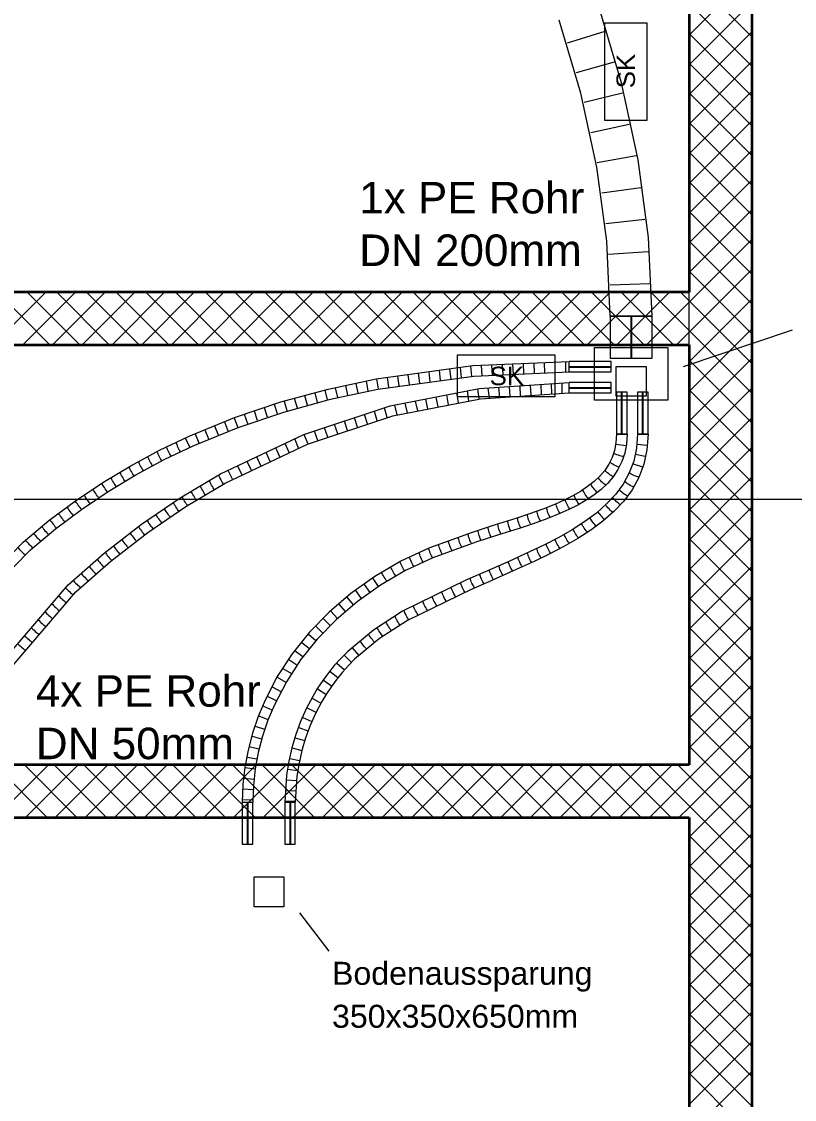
# Model space of a CAD drawing. Extents: x -1907 to 937, y -179 to 966.
# Drawn here: x 187.4 to 261, y 413.2 to 515.8 of the extents above; entities that cross this region are included whole.
import ezdxf
from ezdxf.lldxf.tags import DXFTag

# ---------------------------------------------------------------- set-up
doc = ezdxf.new("R2010")
doc.units = 0
doc.layers.get('0').update_dxf_attribs({"lineweight": 13})
for name, color, linetype, lineweight in [('A-WALL-____-MCUT', 7, 'Continuous', 35), ('A-WALL-____-PATT', 7, 'Continuous', 35), ('S-GRID-____-OTLN', 7, 'Continuous', 5)]:
    doc.layers.add(name, color=color, linetype=linetype, lineweight=lineweight)
for name, color, linetype, lineweight, true_color in [('EL01_WAN_Röhre Boden', 7, 'Continuous', 13, 0xff6666), ('EL01_WAN_Röhre Boden Typ', 1, 'Continuous', 13, 0xff0000), ('EL01_WAN_Schlaufkasten', 1, 'Continuous', 13, 0xff0000)]:
    doc.layers.add(name, color=color, linetype=linetype, lineweight=lineweight, true_color=true_color)
doc.styles.get("Standard").update_dxf_attribs({"font": 'arial.ttf'})
tags = doc.linetypes.add('_Rasterlinie_', pattern=[0.375, 0.2, -0.05, 0.075, -0.05]).pattern_tags.tags
tags[10:11] = [DXFTag(74, 4), DXFTag(75, 0), DXFTag(340, '0'), DXFTag(46, 1.0), DXFTag(50, 0.0), DXFTag(44, 0.0), DXFTag(45, 0.0)]
tags[8:9] = [DXFTag(74, 4), DXFTag(75, 0), DXFTag(340, '0'), DXFTag(46, 1.0), DXFTag(50, 0.0), DXFTag(44, 0.0), DXFTag(45, 0.0)]
tags[6:7] = [DXFTag(74, 4), DXFTag(75, 0), DXFTag(340, '0'), DXFTag(46, 1.0), DXFTag(50, 0.0), DXFTag(44, 0.0), DXFTag(45, 0.0)]
tags[4:5] = [DXFTag(74, 4), DXFTag(75, 0), DXFTag(340, '0'), DXFTag(46, 1.0), DXFTag(50, 0.0), DXFTag(44, 0.0), DXFTag(45, 0.0)]
tags = doc.linetypes.add('ACAD_ISO03W100', pattern=[30, 12, -18]).pattern_tags.tags
tags[6:7] = [DXFTag(74, 4), DXFTag(75, 0), DXFTag(340, '0'), DXFTag(46, 0.0), DXFTag(50, 0.0), DXFTag(44, 0.0), DXFTag(45, 0.0)]
tags[4:5] = [DXFTag(74, 4), DXFTag(75, 0), DXFTag(340, '0'), DXFTag(46, 0.0), DXFTag(50, 0.0), DXFTag(44, 0.0), DXFTag(45, 0.0)]
tags = doc.linetypes.add('STRICHPUNKT2', pattern=[12.7, 6.35, -3.175, 0, -3.175]).pattern_tags.tags
tags[10:11] = [DXFTag(74, 4), DXFTag(75, 0), DXFTag(340, '0'), DXFTag(46, 0.0), DXFTag(50, 0.0), DXFTag(44, 0.0), DXFTag(45, 0.0)]
tags[8:9] = [DXFTag(74, 4), DXFTag(75, 0), DXFTag(340, '0'), DXFTag(46, 0.0), DXFTag(50, 0.0), DXFTag(44, 0.0), DXFTag(45, 0.0)]
tags[6:7] = [DXFTag(74, 4), DXFTag(75, 0), DXFTag(340, '0'), DXFTag(46, 0.0), DXFTag(50, 0.0), DXFTag(44, 0.0), DXFTag(45, 0.0)]
tags[4:5] = [DXFTag(74, 4), DXFTag(75, 0), DXFTag(340, '0'), DXFTag(46, 0.0), DXFTag(50, 0.0), DXFTag(44, 0.0), DXFTag(45, 0.0)]

# ---------------------------------------------------------------- blocks, each defined once
blk = doc.blocks.new('Referenz-A0UJ2810XE', base_point=(-1920.13, -159.41))
at = {"layer": 'A-WALL-____-MCUT', "color": 0, "linetype": 'Continuous', "ltscale": 0.35}
for p, q in [((256.94, 218.65), (256.94, 893.75)), ((250.94, 622.05), (250.94, 490.05)), ((250.94, 490.05), (110.34, 490.05)), ((110.34, 485.05), (250.94, 485.05)), ((250.94, 485.05), (250.94, 445.05)), ((250.94, 445.05), (110.34, 445.05)), ((110.34, 440.05), (250.94, 440.05)), ((250.94, 440.05), (250.94, 295.05))]:
    blk.add_line(p, q, dxfattribs=at)
at = {"layer": 'A-WALL-____-MCUT', "color": 0, "linetype": 'Continuous', "lineweight": 9, "ltscale": 0.13}
blk.add_line((250.94, 485.05), (250.94, 490.05), dxfattribs=at)
at = {"layer": 'A-WALL-____-PATT', "color": 0, "linetype": 'Continuous', "lineweight": 9, "ltscale": 0.13}
for p, q in [((250.94, 514.54), (256.94, 520.54)), ((256.94, 514.35), (250.94, 520.35)), ((250.94, 511.71), (256.94, 517.71)), ((256.94, 511.53), (250.94, 517.53)), ((250.94, 508.89), (256.94, 514.89)), ((256.94, 508.7), (250.94, 514.7)), ((250.94, 506.06), (256.94, 512.06)), ((256.94, 505.87), (250.94, 511.87)), ((250.94, 503.23), (256.94, 509.23)), ((256.94, 503.04), (250.94, 509.04)), ((250.94, 500.4), (256.94, 506.4)), ((256.94, 500.21), (250.94, 506.21)), ((250.94, 497.57), (256.94, 503.57)), ((256.94, 497.38), (250.94, 503.38)), ((250.94, 494.74), (256.94, 500.74)), ((256.94, 494.56), (250.94, 500.56)), ((250.94, 491.92), (256.94, 497.92)), ((256.94, 491.73), (250.94, 497.73)), ((250.94, 489.09), (256.94, 495.09)), ((256.94, 488.9), (250.94, 494.9)), ((250.94, 486.26), (256.94, 492.26)), ((256.94, 486.07), (250.94, 492.07)), ((184.68, 485.05), (189.68, 490.05)), ((190.08, 485.05), (185.08, 490.05)), ((187.5, 485.05), (192.5, 490.05)), ((192.91, 485.05), (187.91, 490.05)), ((190.33, 485.05), (195.33, 490.05)), ((195.73, 485.05), (190.73, 490.05)), ((193.16, 485.05), (198.16, 490.05)), ((198.56, 485.05), (193.56, 490.05)), ((195.99, 485.05), (200.99, 490.05)), ((201.39, 485.05), (196.39, 490.05)), ((198.82, 485.05), (203.82, 490.05)), ((204.22, 485.05), (199.22, 490.05)), ((201.65, 485.05), (206.65, 490.05)), ((207.05, 485.05), (202.05, 490.05)), ((204.47, 485.05), (209.47, 490.05)), ((209.88, 485.05), (204.88, 490.05)), ((207.3, 485.05), (212.3, 490.05)), ((212.7, 485.05), (207.7, 490.05)), ((210.13, 485.05), (215.13, 490.05)), ((215.53, 485.05), (210.53, 490.05)), ((212.96, 485.05), (217.96, 490.05)), ((218.36, 485.05), (213.36, 490.05)), ((215.79, 485.05), (220.79, 490.05)), ((221.19, 485.05), (216.19, 490.05)), ((218.62, 485.05), (223.62, 490.05)), ((224.02, 485.05), (219.02, 490.05)), ((221.45, 485.05), (226.45, 490.05)), ((226.85, 485.05), (221.85, 490.05)), ((224.27, 485.05), (229.27, 490.05)), ((229.67, 485.05), (224.67, 490.05)), ((227.1, 485.05), (232.1, 490.05)), ((232.5, 485.05), (227.5, 490.05)), ((229.93, 485.05), (234.93, 490.05)), ((235.33, 485.05), (230.33, 490.05)), ((232.76, 485.05), (237.76, 490.05)), ((238.16, 485.05), (233.16, 490.05)), ((235.59, 485.05), (240.59, 490.05)), ((240.99, 485.05), (235.99, 490.05)), ((238.42, 485.05), (243.42, 490.05)), ((243.82, 485.05), (238.82, 490.05)), ((241.24, 485.05), (246.24, 490.05)), ((246.65, 485.05), (241.65, 490.05)), ((244.07, 485.05), (249.07, 490.05)), ((249.47, 485.05), (244.47, 490.05)), ((250.94, 486.41), (247.3, 490.05)), ((250.94, 489.24), (250.13, 490.05)), ((246.9, 485.05), (250.94, 489.09)), ((250.94, 483.43), (256.94, 489.43)), ((256.94, 483.24), (250.94, 489.24)), ((250.94, 480.6), (256.94, 486.6)), ((249.73, 485.05), (250.94, 486.26)), ((256.94, 480.41), (250.94, 486.41)), ((250.94, 477.77), (256.94, 483.77)), ((256.94, 477.58), (250.94, 483.58)), ((250.94, 474.95), (256.94, 480.95)), ((256.94, 474.76), (250.94, 480.76)), ((250.94, 472.12), (256.94, 478.12)), ((256.94, 471.93), (250.94, 477.93)), ((250.94, 469.29), (256.94, 475.29)), ((256.94, 469.1), (250.94, 475.1)), ((250.94, 466.46), (256.94, 472.46)), ((256.94, 466.27), (250.94, 472.27)), ((250.94, 463.63), (256.94, 469.63)), ((256.94, 463.44), (250.94, 469.44)), ((250.94, 460.8), (256.94, 466.8)), ((256.94, 460.61), (250.94, 466.61)), ((250.94, 457.97), (256.94, 463.97)), ((256.94, 457.79), (250.94, 463.79)), ((250.94, 455.15), (256.94, 461.15)), ((256.94, 454.96), (250.94, 460.96)), ((250.94, 452.32), (256.94, 458.32)), ((256.94, 452.13), (250.94, 458.13)), ((250.94, 449.49), (256.94, 455.49)), ((256.94, 449.3), (250.94, 455.3)), ((250.94, 446.66), (256.94, 452.66)), ((256.94, 446.47), (250.94, 452.47)), ((250.94, 443.83), (256.94, 449.83)), ((256.94, 443.64), (250.94, 449.64)), ((250.94, 441), (256.94, 447)), ((256.94, 440.82), (250.94, 446.82)), ((189.82, 440.05), (184.82, 445.05)), ((184.93, 440.05), (189.93, 445.05)), ((192.65, 440.05), (187.65, 445.05)), ((187.76, 440.05), (192.76, 445.05)), ((195.48, 440.05), (190.48, 445.05)), ((190.59, 440.05), (195.59, 445.05)), ((198.31, 440.05), (193.31, 445.05)), ((193.42, 440.05), (198.42, 445.05)), ((201.14, 440.05), (196.14, 445.05)), ((196.24, 440.05), (201.24, 445.05)), ((203.96, 440.05), (198.96, 445.05)), ((199.07, 440.05), (204.07, 445.05)), ((206.79, 440.05), (201.79, 445.05)), ((201.9, 440.05), (206.9, 445.05)), ((209.62, 440.05), (204.62, 445.05)), ((204.73, 440.05), (209.73, 445.05)), ((212.45, 440.05), (207.45, 445.05)), ((207.56, 440.05), (212.56, 445.05)), ((215.28, 440.05), (210.28, 445.05)), ((210.39, 440.05), (215.39, 445.05)), ((218.11, 440.05), (213.11, 445.05)), ((213.21, 440.05), (218.21, 445.05)), ((220.93, 440.05), (215.93, 445.05)), ((216.04, 440.05), (221.04, 445.05)), ((223.76, 440.05), (218.76, 445.05)), ((218.87, 440.05), (223.87, 445.05)), ((226.59, 440.05), (221.59, 445.05)), ((221.7, 440.05), (226.7, 445.05)), ((229.42, 440.05), (224.42, 445.05)), ((224.53, 440.05), (229.53, 445.05)), ((232.25, 440.05), (227.25, 445.05)), ((227.36, 440.05), (232.36, 445.05)), ((235.08, 440.05), (230.08, 445.05)), ((230.19, 440.05), (235.19, 445.05)), ((237.91, 440.05), (232.91, 445.05)), ((233.01, 440.05), (238.01, 445.05)), ((240.73, 440.05), (235.73, 445.05)), ((235.84, 440.05), (240.84, 445.05)), ((243.56, 440.05), (238.56, 445.05)), ((238.67, 440.05), (243.67, 445.05)), ((246.39, 440.05), (241.39, 445.05)), ((241.5, 440.05), (246.5, 445.05)), ((249.22, 440.05), (244.22, 445.05)), ((244.33, 440.05), (249.33, 445.05)), ((250.94, 441.16), (247.05, 445.05)), ((250.94, 443.99), (249.88, 445.05)), ((247.16, 440.05), (250.94, 443.83)), ((250.94, 438.18), (256.94, 444.18)), ((256.94, 437.99), (250.94, 443.99)), ((250.94, 435.35), (256.94, 441.35)), ((249.98, 440.05), (250.94, 441)), ((256.94, 435.16), (250.94, 441.16)), ((250.94, 432.52), (256.94, 438.52)), ((256.94, 432.33), (250.94, 438.33)), ((250.94, 429.69), (256.94, 435.69)), ((256.94, 429.5), (250.94, 435.5)), ((250.94, 426.86), (256.94, 432.86)), ((256.94, 426.67), (250.94, 432.67)), ((250.94, 424.03), (256.94, 430.03)), ((256.94, 423.84), (250.94, 429.84)), ((250.94, 421.21), (256.94, 427.21)), ((256.94, 421.02), (250.94, 427.02)), ((250.94, 418.38), (256.94, 424.38)), ((256.94, 418.19), (250.94, 424.19)), ((250.94, 415.55), (256.94, 421.55)), ((256.94, 415.36), (250.94, 421.36)), ((250.94, 412.72), (256.94, 418.72)), ((256.94, 412.53), (250.94, 418.53)), ((250.94, 409.89), (256.94, 415.89)), ((256.94, 409.7), (250.94, 415.7))]:
    blk.add_line(p, q, dxfattribs=at)
at = {"layer": 'S-GRID-____-OTLN', "color": 0, "linetype": '_Rasterlinie_', "ltscale": 0.13}
blk.add_line((-944.26, 470.35), (300.93, 470.35), dxfattribs=at)
blk = doc.blocks.new('Polylinie-A0UJ282EXE', base_point=(241.92, 479.78))
at = {"color": 0, "lineweight": -2}
for p, q in [((241.92, 479.78), (241.92, 484.78)), ((241.92, 484.78), (248.92, 484.78)), ((248.92, 484.78), (248.92, 479.78)), ((248.92, 479.78), (241.92, 479.78))]:
    blk.add_line(p, q, dxfattribs=at)
blk = doc.blocks.new('Flexrohr-A0UJ284SXE', base_point=(212.44, 441.5))
at = {"color": 0, "linetype": 'ByBlock', "lineweight": -2, "ltscale": 0.13}
for p, q in [((246.03, 476.53), (245.94, 475.19)), ((246.03, 476.53), (247.03, 476.53)), ((247.03, 476.53), (246.93, 475.06)), ((245.94, 475.19), (245.67, 473.97)), ((245.99, 475.58), (246.93, 475.48)), ((245.85, 474.64), (246.77, 474.45)), ((246.93, 475.06), (246.63, 473.69)), ((245.67, 473.97), (245.25, 472.84)), ((245.61, 473.72), (246.5, 473.43)), ((246.63, 473.69), (246.15, 472.42)), ((245.25, 472.84), (244.67, 471.79)), ((246.15, 472.42), (245.51, 471.25)), ((244.67, 471.79), (243.95, 470.81)), ((245.51, 471.25), (244.72, 470.17)), ((243.95, 470.81), (243.09, 469.89)), ((244.72, 470.17), (243.79, 469.18)), ((242.11, 469.03), (241.02, 468.22)), ((243.09, 469.89), (242.11, 469.03)), ((243.79, 469.18), (242.74, 468.25)), ((241.02, 468.22), (239.82, 467.44)), ((242.74, 468.25), (241.59, 467.4)), ((239.82, 467.44), (238.54, 466.71)), ((241.59, 467.4), (240.35, 466.59)), ((237.18, 466), (235.76, 465.32)), ((238.54, 466.71), (237.18, 466)), ((240.35, 466.59), (239.02, 465.84)), ((235.76, 465.32), (233.79, 464.42)), ((237.63, 465.11), (236.19, 464.42)), ((239.02, 465.84), (237.63, 465.11)), ((233.79, 464.42), (231.76, 463.54)), ((236.19, 464.42), (234.2, 463.52)), ((231.76, 463.54), (229.69, 462.63)), ((234.2, 463.52), (232.16, 462.62)), ((229.69, 462.63), (223.66, 459.67)), ((232.16, 462.62), (230.12, 461.73)), ((230.12, 461.73), (224.14, 458.79)), ((223.66, 459.67), (220.88, 457.89)), ((224.14, 458.79), (221.47, 457.09)), ((220.88, 457.89), (218.43, 455.86)), ((221.47, 457.09), (219.09, 455.11)), ((218.43, 455.86), (217.77, 455.19)), ((218.87, 456.19), (219.48, 455.47)), ((217.77, 455.19), (217.16, 454.51)), ((217.41, 454.74), (218.11, 454.12)), ((218.11, 455.5), (218.77, 454.82)), ((219.09, 455.11), (218.5, 454.51)), ((216.6, 453.81), (216.06, 453.09)), ((217.16, 454.51), (216.6, 453.81)), ((216.75, 453.95), (217.49, 453.37)), ((217.93, 453.87), (217.39, 453.2)), ((218.5, 454.51), (217.93, 453.87)), ((216.06, 453.09), (215.57, 452.34)), ((216.13, 453.13), (216.9, 452.59)), ((217.39, 453.2), (216.88, 452.51)), ((215.1, 451.57), (214.48, 450.39)), ((215.57, 452.34), (215.1, 451.57)), ((215.57, 452.28), (216.36, 451.78)), ((216.41, 451.8), (215.98, 451.08)), ((216.88, 452.51), (216.41, 451.8)), ((215.05, 451.39), (215.87, 450.94)), ((215.98, 451.08), (215.38, 449.95)), ((214.48, 450.39), (213.94, 449.18)), ((214.15, 449.56), (215.01, 449.19)), ((214.57, 450.49), (215.41, 450.08)), ((215.38, 449.95), (214.87, 448.8)), ((213.94, 449.18), (213.49, 447.93)), ((213.77, 448.61), (214.65, 448.28)), ((214.87, 448.8), (214.43, 447.62)), ((213.49, 447.93), (213.11, 446.67)), ((213.43, 447.64), (214.33, 447.36)), ((214.43, 447.62), (214.08, 446.41)), ((213.11, 446.67), (212.82, 445.39)), ((213.14, 446.66), (214.05, 446.42)), ((212.91, 445.66), (213.83, 445.47)), ((214.08, 446.41), (213.8, 445.2)), ((212.82, 445.39), (212.61, 444.08)), ((212.73, 444.65), (213.66, 444.52)), ((213.8, 445.2), (213.6, 443.98)), ((212.61, 444.08), (212.44, 441.5)), ((212.61, 443.63), (213.54, 443.55)), ((213.6, 443.98), (213.44, 441.5)), ((212.54, 442.61), (213.48, 442.57)), ((212.44, 441.5), (213.44, 441.5)), ((212.48, 441.6), (213.42, 441.59))]:
    blk.add_line(p, q, dxfattribs=at)
at = {"color": 0, "linetype": 'ByBlock', "lineweight": -2, "ltscale": 0.13, "extrusion": (0, 0, -1)}
for centre, major_axis, ratio in [((245.7, 472.64), (0.455, -0.208), 0.054924), ((244.67, 470.95), (0.402, -0.298), 0.07742), ((245.23, 471.77), (0.429, -0.256), 0.067102), ((244.04, 470.17), (0.373, -0.333), 0.085866), ((242.6, 468.8), (0.32, -0.384), 0.09746), ((243.35, 469.45), (0.345, -0.362), 0.092573), ((241, 467.61), (0.279, -0.415), 0.103673), ((241.82, 468.19), (0.299, -0.401), 0.101021), ((239.31, 466.57), (0.248, -0.434), 0.106553), ((240.17, 467.07), (0.262, -0.426), 0.105516), ((237.56, 465.64), (0.226, -0.446), 0.107416), ((238.44, 466.09), (0.236, -0.441), 0.107193), ((235.77, 464.77), (0.21, -0.454), 0.106587), ((236.66, 465.2), (0.217, -0.45), 0.107102), ((233.04, 463.55), (0.202, -0.457), 0.103731), ((233.95, 463.95), (0.203, -0.457), 0.105042), ((234.86, 464.36), (0.207, -0.455), 0.10583), ((231.22, 462.76), (0.206, -0.456), 0.098542), ((232.13, 463.15), (0.201, -0.458), 0.102419), ((228.51, 461.5), (0.22, -0.449), 0.089966), ((229.41, 461.94), (0.217, -0.45), 0.091317), ((230.31, 462.36), (0.213, -0.453), 0.094057), ((226.72, 460.62), (0.227, -0.446), 0.087249), ((227.62, 461.06), (0.224, -0.447), 0.088609), ((224.94, 459.74), (0.233, -0.442), 0.084514), ((225.83, 460.18), (0.23, -0.444), 0.085883), ((223.19, 458.78), (0.252, -0.432), 0.077031), ((224.04, 459.3), (0.236, -0.441), 0.083141), ((221.51, 457.71), (0.287, -0.409), 0.062584), ((222.35, 458.24), (0.27, -0.421), 0.069868), ((219.94, 456.47), (0.312, -0.391), 0.052528), ((220.71, 457.11), (0.301, -0.399), 0.056982)]:
    blk.add_ellipse(centre, major_axis=major_axis, ratio=ratio, start_param=0.348166, end_param=2.793427, dxfattribs=at)
blk = doc.blocks.new('Flexrohr-A0UJ2850XE', base_point=(11.69, 487.78))
at = {"color": 0, "linetype": 'ByBlock', "lineweight": -2, "ltscale": 0.13}
for p, q in [((244.51, 510), (242.34, 517.24)), ((240.64, 509), (238.56, 515.95)), ((242.92, 514.89), (239.33, 513.77)), ((243.8, 511.96), (240.18, 510.95)), ((246.1, 502.66), (244.51, 510)), ((242.16, 501.97), (240.64, 509)), ((244.6, 509.01), (240.95, 508.11)), ((245.25, 506.02), (241.58, 505.24)), ((245.9, 503.03), (242.2, 502.37)), ((243.1, 494.9), (242.16, 501.97)), ((247.09, 495.25), (246.1, 502.66)), ((246.34, 500), (242.62, 499.47)), ((246.74, 496.96), (243, 496.56)), ((243.42, 487.78), (243.1, 494.9)), ((247.42, 487.78), (247.09, 495.25)), ((247.03, 493.91), (243.28, 493.64)), ((247.16, 490.85), (243.41, 490.71)), ((247.42, 487.78), (243.42, 487.78))]:
    blk.add_line(p, q, dxfattribs=at)
blk = doc.blocks.new('Wickelfalzrohr-A0UJ2860XE', base_point=(212.44, 437.5))
at = {"color": 0, "linetype": 'ByBlock', "lineweight": -2, "ltscale": 0.13}
for p, q in [((212.44, 441.5), (212.44, 437.5)), ((212.44, 441.5), (212.73, 441.5)), ((212.73, 441.5), (213.15, 441.5)), ((213.15, 441.5), (213.44, 441.5)), ((213.44, 437.5), (213.44, 441.5)), ((212.44, 437.5), (212.73, 437.5)), ((212.73, 437.5), (213.15, 437.5)), ((213.15, 437.5), (213.44, 437.5))]:
    blk.add_line(p, q, dxfattribs=at)
at = {"color": 0, "linetype": 'STRICHPUNKT2', "lineweight": 25, "ltscale": 0.25}
blk.add_line((212.94, 441.5), (212.94, 437.5), dxfattribs=at)
blk = doc.blocks.new('Wickelfalzrohr-A0UJ2878XE', base_point=(208.39, 437.5))
at = {"color": 0, "linetype": 'ByBlock', "lineweight": -2, "ltscale": 0.13}
for p, q in [((208.39, 441.5), (208.39, 437.5)), ((208.39, 441.5), (208.68, 441.5)), ((208.68, 441.5), (209.1, 441.5)), ((209.1, 441.5), (209.39, 441.5)), ((209.39, 437.5), (209.39, 441.5)), ((208.39, 437.5), (208.68, 437.5)), ((208.68, 437.5), (209.1, 437.5)), ((209.1, 437.5), (209.39, 437.5))]:
    blk.add_line(p, q, dxfattribs=at)
at = {"color": 0, "linetype": 'STRICHPUNKT2', "lineweight": 25, "ltscale": 0.25}
blk.add_line((208.89, 441.5), (208.89, 437.5), dxfattribs=at)
blk = doc.blocks.new('Schlaufkasten Decke (multi)-A0UJ287IXE', base_point=(242.91, 506.41))
at = {"color": 0, "linetype": 'ByBlock', "lineweight": -2, "ltscale": 0.13}
for p, q in [((242.91, 515.69), (246.91, 515.69)), ((242.91, 506.41), (242.91, 515.69)), ((246.91, 515.69), (246.91, 506.41)), ((246.91, 506.41), (242.91, 506.41))]:
    blk.add_line(p, q, dxfattribs=at)
at = {"color": 0, "linetype": 'ByBlock', "lineweight": -2, "ltscale": 0.13, "insert": (244.03, 509.47), "char_height": 1.76, "attachment_point": 1, "rotation": 90}
blk.add_mtext('{\\fArial;SK}', dxfattribs=at)
blk = doc.blocks.new('Flexrohr-A0UJ288QXE', base_point=(118.9, 390.63))
at = {"color": 0, "linetype": 'ByBlock', "lineweight": -2, "ltscale": 0.13}
for p, q in [((230.34, 483.06), (239.52, 483.46)), ((238.2, 482.43), (238.19, 483.37)), ((239.19, 482.47), (239.19, 483.41)), ((239.52, 482.46), (239.52, 483.46)), ((221.14, 481.81), (230.34, 483.06)), ((226.3, 481.53), (226.18, 482.47)), ((227.28, 481.67), (227.18, 482.6)), ((228.27, 481.8), (228.17, 482.74)), ((229.26, 481.94), (229.17, 482.87)), ((230.25, 482.07), (230.16, 483.01)), ((230.43, 482.07), (239.52, 482.46)), ((231.24, 482.13), (231.16, 483.07)), ((232.23, 482.17), (232.17, 483.11)), ((233.23, 482.22), (233.17, 483.15)), ((234.22, 482.26), (234.17, 483.2)), ((235.22, 482.3), (235.18, 483.24)), ((236.21, 482.35), (236.18, 483.28)), ((237.21, 482.39), (237.18, 483.33)), ((216.57, 480.83), (221.14, 481.81)), ((219.42, 480.45), (219.24, 481.37)), ((220.39, 480.66), (220.23, 481.58)), ((221.36, 480.86), (221.21, 481.79)), ((221.3, 480.82), (230.43, 482.07)), ((222.35, 481), (222.21, 481.93)), ((223.34, 481.13), (223.2, 482.06)), ((224.32, 481.26), (224.2, 482.2)), ((225.31, 481.4), (225.19, 482.33)), ((212.07, 479.6), (216.57, 480.83)), ((215.56, 479.55), (215.32, 480.46)), ((216.52, 479.81), (216.29, 480.72)), ((216.8, 479.86), (221.3, 480.82)), ((217.48, 480.03), (217.27, 480.95)), ((218.45, 480.24), (218.26, 481.16)), ((207.65, 478.11), (212.07, 479.6)), ((211.74, 478.46), (211.45, 479.36)), ((212.36, 478.64), (216.8, 479.86)), ((212.68, 478.76), (212.41, 479.66)), ((213.64, 479.02), (213.38, 479.93)), ((214.6, 479.29), (214.35, 480.19)), ((208, 477.17), (212.36, 478.64)), ((208.91, 477.51), (208.6, 478.4)), ((209.85, 477.83), (209.55, 478.72)), ((210.8, 478.15), (210.5, 479.04)), ((203.33, 476.34), (207.65, 478.11)), ((206.13, 476.44), (205.79, 477.31)), ((207.05, 476.82), (206.72, 477.69)), ((207.97, 477.19), (207.64, 478.07)), ((200.52, 475), (203.33, 476.34)), ((203.73, 475.43), (208, 477.17)), ((204.3, 475.69), (203.93, 476.55)), ((205.22, 476.06), (204.86, 476.93)), ((200.97, 474.11), (203.73, 475.43)), ((203.39, 475.29), (203, 476.15)), ((197.77, 473.53), (200.52, 475)), ((195.1, 471.93), (197.77, 473.53)), ((198.27, 472.66), (200.97, 474.11)), ((195.63, 471.09), (198.27, 472.66)), ((192.5, 470.19), (195.1, 471.93)), ((193.07, 469.37), (195.63, 471.09)), ((189.98, 468.31), (192.5, 470.19)), ((190.6, 467.52), (193.07, 469.37)), ((187.53, 466.26), (189.98, 468.31)), ((188.22, 465.54), (190.6, 467.52)), ((181.22, 459.84), (187.53, 466.26)), ((181.97, 459.18), (188.22, 465.54))]:
    blk.add_line(p, q, dxfattribs=at)
for centre, major_axis, ratio, start_param, end_param in [((201.39, 474.86), (0.22, -0.449), 0.05181, 3.489759, 5.935019), ((202.29, 475.29), (0.211, -0.453), 0.050497, 3.489759, 5.935019), ((199.62, 473.95), (0.234, -0.442), 0.05402, 3.489759, 5.935019), ((200.5, 474.42), (0.227, -0.445), 0.053024, 3.489759, 5.935019), ((198.74, 473.48), (0.241, -0.438), 0.055003, 3.489759, 5.935019), ((192, 469.2), (-0.296, 0.403), 0.062018, 0.348166, 2.793427), ((190.4, 468), (-0.309, 0.393), 0.063517, 0.348166, 2.793427), ((191.2, 468.6), (-0.302, 0.398), 0.062777, 0.348166, 2.793427), ((188.87, 466.73), (-0.333, 0.373), 0.065805, 0.348166, 2.793427), ((189.63, 467.37), (-0.321, 0.384), 0.064654, 0.348166, 2.793427), ((188.1, 466.09), (-0.344, 0.363), 0.066889, 0.348166, 2.793427), ((187.38, 465.4), (-0.35, 0.357), 0.067389, 0.348166, 2.793427)]:
    blk.add_ellipse(centre, major_axis=major_axis, ratio=ratio, start_param=start_param, end_param=end_param, dxfattribs=at)
at = {"color": 0, "linetype": 'ByBlock', "lineweight": -2, "ltscale": 0.13, "extrusion": (0, 0, -1)}
for centre, major_axis, ratio in [((197.86, 473), (0.248, -0.434), 0.055969), ((196.15, 471.98), (0.261, -0.426), 0.057817), ((197, 472.49), (0.255, -0.43), 0.0569), ((194.46, 470.9), (0.275, -0.417), 0.059575), ((195.29, 471.46), (0.268, -0.422), 0.058717), ((192.8, 469.79), (0.289, -0.408), 0.061242), ((193.63, 470.35), (0.282, -0.413), 0.060416)]:
    blk.add_ellipse(centre, major_axis=major_axis, ratio=ratio, start_param=0.348166, end_param=2.793427, dxfattribs=at)
blk = doc.blocks.new('Schlaufkasten Decke (multi)-A0UJ28A4XE', base_point=(228.89, 480.08))
at = {"color": 0, "lineweight": -2}
for p, q in [((228.89, 484.08), (238.17, 484.08)), ((228.89, 480.08), (228.89, 484.08)), ((238.17, 484.08), (238.17, 480.08)), ((238.17, 480.08), (228.89, 480.08))]:
    blk.add_line(p, q, dxfattribs=at)
at = {"color": 0, "lineweight": -2, "insert": (231.95, 482.96), "char_height": 1.76, "attachment_point": 1}
blk.add_mtext('{\\fArial;SK}', dxfattribs=at)
blk = doc.blocks.new('Bodendose (multi) UP-A0UJ28A6XE', base_point=(244, 480.15))
at = {"color": 0, "linetype": 'ByBlock', "lineweight": -2, "ltscale": 0.13}
for p, q in [((244, 482.99), (246.84, 482.99)), ((244, 480.15), (244, 482.99)), ((246.84, 482.99), (246.84, 480.15)), ((246.84, 480.15), (244, 480.15))]:
    blk.add_line(p, q, dxfattribs=at)
blk = doc.blocks.new('Wickelfalzrohr-A0UJ28ACXE', base_point=(244.03, 476.53))
at = {"color": 0, "linetype": 'ByBlock', "lineweight": -2, "ltscale": 0.13}
for p, q in [((244.03, 480.53), (244.03, 476.53)), ((244.32, 480.53), (244.03, 480.53)), ((244.74, 480.53), (244.32, 480.53)), ((245.03, 480.53), (244.74, 480.53)), ((245.03, 476.53), (245.03, 480.53)), ((244.32, 476.53), (244.03, 476.53)), ((244.74, 476.53), (244.32, 476.53)), ((245.03, 476.53), (244.74, 476.53))]:
    blk.add_line(p, q, dxfattribs=at)
at = {"color": 0, "linetype": 'STRICHPUNKT2', "lineweight": 25, "ltscale": 0.25}
blk.add_line((244.53, 476.53), (244.53, 480.53), dxfattribs=at)
blk = doc.blocks.new('Wickelfalzrohr-A0UJ28BIXE', base_point=(243.42, 483.78))
at = {"color": 0, "linetype": 'ByBlock', "lineweight": -2, "ltscale": 0.13}
for p, q in [((243.42, 487.78), (243.42, 483.78)), ((243.42, 487.78), (244.59, 487.78)), ((244.59, 487.78), (246.25, 487.78)), ((246.25, 487.78), (247.42, 487.78)), ((247.42, 483.78), (247.42, 487.78)), ((243.42, 483.78), (244.59, 483.78)), ((244.59, 483.78), (246.25, 483.78)), ((246.25, 483.78), (247.42, 483.78))]:
    blk.add_line(p, q, dxfattribs=at)
at = {"color": 0, "linetype": 'STRICHPUNKT2', "lineweight": 25, "ltscale": 0.25}
blk.add_line((245.42, 487.78), (245.42, 483.78), dxfattribs=at)
blk = doc.blocks.new('Bodendose (multi) UP-A0UJ28BSXE', base_point=(209.52, 431.55))
at = {"color": 0, "linetype": 'ByBlock', "lineweight": -2, "ltscale": 0.13}
for p, q in [((209.52, 434.39), (212.36, 434.39)), ((209.52, 431.55), (209.52, 434.39)), ((212.36, 434.39), (212.36, 431.55)), ((212.36, 431.55), (209.52, 431.55))]:
    blk.add_line(p, q, dxfattribs=at)
blk = doc.blocks.new('Bauteilbeschriftung-A0UJ28D0XE', base_point=(219.53, 492.55))
at = {"color": 0, "lineweight": -2, "char_height": 3, "attachment_point": 1}
for s, insert in [('{\\fArial;1x PE Rohr}', (219.53, 500.55)), ('{\\fArial;DN 200mm}', (219.53, 495.55))]:
    blk.add_mtext(s, dxfattribs=dict(at, insert=insert))
blk = doc.blocks.new('Flexrohr-A0UJ28GIXE', base_point=(208.39, 441.5))
at = {"color": 0, "linetype": 'ByBlock', "lineweight": -2, "ltscale": 0.13}
for p, q in [((244.03, 476.53), (243.98, 475.72)), ((244.03, 476.53), (245.03, 476.53)), ((245.03, 476.53), (244.97, 475.6)), ((243.98, 475.72), (243.84, 474.98)), ((243.99, 475.6), (244.92, 475.46)), ((244.97, 475.6), (244.81, 474.73)), ((243.61, 474.3), (243.3, 473.67)), ((243.84, 474.98), (243.61, 474.3)), ((244.81, 474.73), (244.54, 473.92)), ((243.3, 473.67), (242.91, 473.08)), ((244.17, 473.17), (243.71, 472.48)), ((244.54, 473.92), (244.17, 473.17)), ((242.44, 472.53), (241.9, 472.02)), ((242.91, 473.08), (242.44, 472.53)), ((243.71, 472.48), (243.17, 471.85)), ((240.6, 471.08), (239.86, 470.66)), ((241.28, 471.54), (240.6, 471.08)), ((241.9, 472.02), (241.28, 471.54)), ((242.56, 471.27), (241.88, 470.73)), ((243.17, 471.85), (242.56, 471.27)), ((239.06, 470.26), (238.22, 469.88)), ((239.86, 470.66), (239.06, 470.26)), ((241.14, 470.24), (240.35, 469.79)), ((241.88, 470.73), (241.14, 470.24)), ((237.01, 469.4), (235.75, 468.95)), ((238.22, 469.88), (237.01, 469.4)), ((239.5, 469.37), (238.62, 468.97)), ((240.35, 469.79), (239.5, 469.37)), ((234.43, 468.51), (232.38, 467.86)), ((235.75, 468.95), (234.43, 468.51)), ((236.09, 468.01), (234.75, 467.57)), ((237.38, 468.48), (236.09, 468.01)), ((238.62, 468.97), (237.38, 468.48)), ((230.28, 467.19), (226.15, 465.68)), ((232.38, 467.86), (230.28, 467.19)), ((234.75, 467.57), (232.7, 466.92)), ((230.62, 466.25), (226.53, 464.76)), ((232.7, 466.92), (230.62, 466.25)), ((226.15, 465.68), (223.49, 464.43)), ((223.49, 464.43), (221.01, 462.98)), ((226.53, 464.76), (223.95, 463.55)), ((221.01, 462.98), (218.74, 461.37)), ((223.95, 463.55), (221.56, 462.15)), ((221.56, 462.15), (219.35, 460.58)), ((219.99, 462.22), (220.53, 461.46)), ((220.82, 462.81), (221.33, 462.03)), ((218.74, 461.37), (216.66, 459.59)), ((218.36, 461.01), (218.95, 460.28)), ((219.16, 461.64), (219.73, 460.89)), ((219.35, 460.58), (217.34, 458.87)), ((217.59, 460.35), (218.2, 459.64)), ((216.66, 459.59), (214.79, 457.68)), ((217.34, 458.87), (215.54, 457.01)), ((216.1, 458.98), (216.76, 458.31)), ((216.82, 459.69), (217.46, 459)), ((215.39, 458.25), (216.07, 457.6)), ((214.79, 457.68), (213.15, 455.63)), ((215.54, 457.01), (213.95, 455.04)), ((214.06, 456.71), (214.79, 456.12)), ((214.69, 457.51), (215.4, 456.89)), ((213.42, 455.92), (214.17, 455.36)), ((213.15, 455.63), (211.73, 453.47)), ((213.95, 455.04), (212.59, 452.96)), ((212.83, 455.09), (213.6, 454.56)), ((212.27, 454.24), (213.07, 453.74)), ((211.73, 453.47), (210.56, 451.22)), ((212.59, 452.96), (211.45, 450.78)), ((211.72, 453.39), (212.53, 452.91)), ((210.78, 451.59), (211.62, 451.17)), ((211.25, 452.49), (212.08, 452.04)), ((210.56, 451.22), (209.91, 449.66)), ((210.36, 450.66), (211.21, 450.28)), ((211.45, 450.78), (210.84, 449.3)), ((209.91, 449.66), (209.37, 448.07)), ((209.96, 449.72), (210.84, 449.38)), ((209.63, 448.75), (210.52, 448.46)), ((210.84, 449.3), (210.32, 447.78)), ((209.37, 448.07), (208.95, 446.46)), ((209.32, 447.78), (210.22, 447.52)), ((210.32, 447.78), (209.92, 446.24)), ((208.95, 446.46), (208.64, 444.82)), ((209.06, 446.8), (209.98, 446.58)), ((208.85, 445.8), (209.77, 445.62)), ((209.92, 446.24), (209.62, 444.67)), ((208.64, 444.82), (208.46, 443.17)), ((208.66, 444.79), (209.59, 444.66)), ((209.62, 444.67), (209.45, 443.09)), ((208.55, 443.78), (209.49, 443.68)), ((208.46, 443.17), (208.39, 441.5)), ((208.47, 442.76), (209.41, 442.71)), ((209.45, 443.09), (209.39, 441.5)), ((208.39, 441.5), (209.39, 441.5)), ((208.43, 441.74), (209.37, 441.73))]:
    blk.add_line(p, q, dxfattribs=at)
at = {"color": 0, "linetype": 'ByBlock', "lineweight": -2, "ltscale": 0.13, "extrusion": (0, 0, -1)}
for centre, major_axis, ratio in [((244.22, 474.56), (0.477, -0.151), 0.061637), ((243.84, 473.64), (0.444, -0.231), 0.092631), ((242.66, 472.06), (0.354, -0.353), 0.137479), ((243.32, 472.8), (0.4, -0.3), 0.118738), ((241.12, 470.83), (0.273, -0.419), 0.157598), ((241.92, 471.4), (0.311, -0.392), 0.149941), ((239.4, 469.87), (0.217, -0.45), 0.1637), ((240.27, 470.32), (0.242, -0.437), 0.161831), ((236.66, 468.75), (0.171, -0.47), 0.16096), ((237.58, 469.09), (0.182, -0.466), 0.162747), ((238.5, 469.46), (0.195, -0.46), 0.163794), ((233.85, 467.8), (0.153, -0.476), 0.150557), ((234.79, 468.1), (0.155, -0.475), 0.15423), ((235.73, 468.42), (0.162, -0.473), 0.15833), ((230.08, 466.59), (0.167, -0.471), 0.124151), ((231.02, 466.9), (0.161, -0.473), 0.131368), ((231.97, 467.2), (0.155, -0.475), 0.140238), ((232.91, 467.5), (0.152, -0.476), 0.147003), ((227.28, 465.57), (0.183, -0.465), 0.11017), ((228.22, 465.91), (0.178, -0.467), 0.114848), ((229.15, 466.25), (0.172, -0.469), 0.119509), ((225.45, 464.8), (0.203, -0.457), 0.093987), ((226.35, 465.23), (0.188, -0.463), 0.105477), ((223.65, 463.95), (0.234, -0.442), 0.070686), ((224.55, 464.38), (0.219, -0.45), 0.08228), ((221.93, 462.94), (0.261, -0.427), 0.051852), ((222.79, 463.44), (0.247, -0.435), 0.061305)]:
    blk.add_ellipse(centre, major_axis=major_axis, ratio=ratio, start_param=0.348166, end_param=2.793427, dxfattribs=at)
blk = doc.blocks.new('Bauteilbeschriftung-A0UJ28GMXE', base_point=(188.74, 445.59))
at = {"color": 0, "lineweight": -2, "char_height": 3, "attachment_point": 1}
for s, insert in [('{\\fArial;4x PE Rohr}', (188.74, 453.59)), ('{\\fArial;DN 50mm}', (188.74, 448.59))]:
    blk.add_mtext(s, dxfattribs=dict(at, insert=insert))
blk = doc.blocks.new('Wickelfalzrohr-A0UJ28H2XE', base_point=(246.03, 476.53))
at = {"color": 0, "linetype": 'ByBlock', "lineweight": -2, "ltscale": 0.13}
for p, q in [((246.03, 480.53), (246.03, 476.53)), ((246.32, 480.53), (246.03, 480.53)), ((246.74, 480.53), (246.32, 480.53)), ((247.03, 480.53), (246.74, 480.53)), ((247.03, 476.53), (247.03, 480.53)), ((246.32, 476.53), (246.03, 476.53)), ((246.74, 476.53), (246.32, 476.53)), ((247.03, 476.53), (246.74, 476.53))]:
    blk.add_line(p, q, dxfattribs=at)
at = {"color": 0, "linetype": 'STRICHPUNKT2', "lineweight": 25, "ltscale": 0.25}
blk.add_line((246.53, 476.53), (246.53, 480.53), dxfattribs=at)
blk = doc.blocks.new('MText-A0UJ28IGXE', base_point=(216.94, 420.02))
at = {"color": 0, "lineweight": -2, "char_height": 2.1875, "attachment_point": 1}
for s, insert in [('{\\fArial;Bodenaussparung}', (216.94, 426.3)), ('{\\fArial;350x350x650mm}', (216.94, 422.21))]:
    blk.add_mtext(s, dxfattribs=dict(at, insert=insert))
blk = doc.blocks.new('Wickelfalzrohr-A0UJ28IKXE', base_point=(239.52, 482.46))
at = {"color": 0, "linetype": 'ByBlock', "lineweight": -2, "ltscale": 0.13}
for p, q in [((243.52, 483.46), (239.52, 483.46)), ((239.52, 483.17), (239.52, 483.46)), ((243.52, 483.17), (243.52, 483.46)), ((239.52, 482.75), (239.52, 483.17)), ((239.52, 482.46), (239.52, 482.75)), ((239.52, 482.46), (243.52, 482.46)), ((243.52, 482.75), (243.52, 483.17)), ((243.52, 482.46), (243.52, 482.75))]:
    blk.add_line(p, q, dxfattribs=at)
at = {"color": 0, "linetype": 'STRICHPUNKT2', "lineweight": 25, "ltscale": 0.25}
blk.add_line((239.52, 482.96), (243.52, 482.96), dxfattribs=at)
blk = doc.blocks.new('Wickelfalzrohr-A0UJ28KGXE', base_point=(239.52, 480.46))
at = {"color": 0, "linetype": 'ByBlock', "lineweight": -2, "ltscale": 0.13}
for p, q in [((243.52, 481.46), (239.52, 481.46)), ((239.52, 481.17), (239.52, 481.46)), ((243.52, 481.17), (243.52, 481.46)), ((239.52, 480.75), (239.52, 481.17)), ((239.52, 480.46), (239.52, 480.75)), ((239.52, 480.46), (243.52, 480.46)), ((243.52, 480.75), (243.52, 481.17)), ((243.52, 480.46), (243.52, 480.75))]:
    blk.add_line(p, q, dxfattribs=at)
at = {"color": 0, "linetype": 'STRICHPUNKT2', "lineweight": 25, "ltscale": 0.25}
blk.add_line((239.52, 480.96), (243.52, 480.96), dxfattribs=at)
blk = doc.blocks.new('Flexrohr-A0UJ28KWXE', base_point=(118.9, 385.63))
at = {"color": 0, "linetype": 'ByBlock', "lineweight": -2, "ltscale": 0.13}
for p, q in [((230.96, 480.9), (239.52, 481.46)), ((237.88, 480.38), (237.85, 481.32)), ((238.87, 480.45), (238.86, 481.39)), ((239.52, 480.46), (239.52, 481.46)), ((222.49, 479.25), (230.96, 480.9)), ((228.99, 479.53), (228.84, 480.46)), ((229.97, 479.72), (229.83, 480.65)), ((230.94, 479.91), (230.82, 480.84)), ((231.08, 479.91), (239.52, 480.46)), ((231.93, 479.99), (231.82, 480.93)), ((232.92, 480.06), (232.83, 480.99)), ((233.91, 480.12), (233.83, 481.06)), ((234.9, 480.19), (234.84, 481.12)), ((235.89, 480.25), (235.84, 481.19)), ((236.89, 480.32), (236.85, 481.26)), ((222.74, 478.28), (231.08, 479.91)), ((223.15, 478.39), (222.92, 479.3)), ((224.12, 478.58), (223.9, 479.49)), ((225.1, 478.77), (224.89, 479.69)), ((226.07, 478.96), (225.88, 479.88)), ((227.05, 479.15), (226.87, 480.07)), ((228.02, 479.34), (227.86, 480.27)), ((214.24, 476.52), (222.49, 479.25)), ((214.61, 475.59), (222.74, 478.28)), ((220.31, 477.51), (220.04, 478.41)), ((221.25, 477.82), (220.99, 478.72)), ((222.19, 478.13), (221.95, 479.04)), ((217.48, 476.57), (217.17, 477.46)), ((218.42, 476.88), (218.12, 477.77)), ((219.37, 477.19), (219.08, 478.09)), ((206.32, 472.76), (214.24, 476.52)), ((214.65, 475.64), (214.3, 476.51)), ((215.59, 475.95), (215.26, 476.83)), ((216.54, 476.26), (216.21, 477.14)), ((206.77, 471.87), (214.61, 475.59)), ((211.96, 474.37), (211.58, 475.23)), ((212.85, 474.79), (212.49, 475.66)), ((213.75, 475.22), (213.39, 476.09)), ((210.16, 473.51), (209.77, 474.37)), ((211.06, 473.94), (210.67, 474.8)), ((208.37, 472.66), (207.95, 473.51)), ((209.26, 473.09), (208.86, 473.94)), ((202.49, 470.49), (206.32, 472.76)), ((207.47, 472.24), (207.04, 473.08)), ((203.03, 469.65), (206.77, 471.87)), ((198.8, 467.98), (202.49, 470.49)), ((199.39, 467.17), (203.03, 469.65)), ((195.25, 465.21), (198.8, 467.98)), ((195.88, 464.44), (199.39, 467.17)), ((191.81, 462.18), (195.25, 465.21)), ((192.55, 461.51), (195.88, 464.44)), ((179.32, 447.63), (191.81, 462.18)), ((180.11, 447.03), (192.55, 461.51))]:
    blk.add_line(p, q, dxfattribs=at)
at = {"color": 0, "linetype": 'ByBlock', "lineweight": -2, "ltscale": 0.13, "extrusion": (0, 0, -1)}
for centre, major_axis, ratio in [((205.5, 471.7), (0.24, -0.439), 0.051692), ((203.79, 470.68), (0.258, -0.428), 0.054568), ((204.65, 471.19), (0.249, -0.434), 0.053142), ((202.93, 470.17), (0.267, -0.423), 0.055969), ((201.27, 469.06), (0.279, -0.415), 0.05768), ((202.1, 469.62), (0.273, -0.419), 0.056886)]:
    blk.add_ellipse(centre, major_axis=major_axis, ratio=ratio, start_param=0.348166, end_param=2.793427, dxfattribs=at)
at = {"color": 0, "linetype": 'ByBlock', "lineweight": -2, "ltscale": 0.13}
for centre, major_axis, ratio, start_param, end_param in [((206.36, 472.21), (0.23, -0.444), 0.05022, 3.489759, 5.935019), ((199.62, 467.93), (-0.291, 0.407), 0.059232, 0.348166, 2.793427), ((200.45, 468.49), (-0.285, 0.411), 0.058462, 0.348166, 2.793427), ((198.02, 466.74), (-0.302, 0.399), 0.060628, 0.348166, 2.793427), ((198.81, 467.35), (-0.296, 0.403), 0.059962, 0.348166, 2.793427), ((197.23, 466.13), (-0.307, 0.394), 0.061282, 0.348166, 2.793427), ((195.66, 464.9), (-0.318, 0.386), 0.062555, 0.348166, 2.793427), ((196.45, 465.51), (-0.313, 0.39), 0.061925, 0.348166, 2.793427), ((194.16, 463.59), (-0.341, 0.365), 0.064721, 0.348166, 2.793427), ((194.91, 464.25), (-0.33, 0.376), 0.063636, 0.348166, 2.793427), ((193.41, 462.93), (-0.353, 0.354), 0.065743, 0.348166, 2.793427), ((191.95, 461.57), (-0.371, 0.335), 0.067306, 0.348166, 2.793427), ((192.66, 462.27), (-0.364, 0.343), 0.066697, 0.348166, 2.793427), ((191.3, 460.82), (-0.373, 0.333), 0.067402, 0.348166, 2.793427), ((190.65, 460.06), (-0.374, 0.331), 0.067496, 0.348166, 2.793427), ((189.35, 458.54), (-0.377, 0.328), 0.067681, 0.348166, 2.793427), ((190, 459.3), (-0.376, 0.33), 0.067589, 0.348166, 2.793427), ((188.7, 457.79), (-0.379, 0.326), 0.06777, 0.348166, 2.793427), ((188.05, 457.03), (-0.381, 0.324), 0.067859, 0.348166, 2.793427), ((187.4, 456.27), (-0.382, 0.322), 0.067946, 0.348166, 2.793427)]:
    blk.add_ellipse(centre, major_axis=major_axis, ratio=ratio, start_param=start_param, end_param=end_param, dxfattribs=at)

msp = doc.modelspace()

# ---------------------------------------------------------------- linework, layer by layer
at = {"layer": 'EL01_WAN_Röhre Boden Typ', "color": 1, "linetype": 'Continuous', "ltscale": 0.13, "true_color": 0xff0000}
for p, q in [((250.41, 482.98), (260.78, 486.48)), ((213.84, 430.95), (216.64, 427.31))]:
    msp.add_line(p, q, dxfattribs=at)

# ---------------------------------------------------------------- block references
at = {"color": 9, "lineweight": 25, "ltscale": 0.25, "true_color": 0xc0c0c0}
msp.add_blockref('Referenz-A0UJ2810XE', (-1920.13, -159.41), dxfattribs=at)
at = {"layer": 'EL01_WAN_Röhre Boden', "color": 6, "linetype": 'ACAD_ISO03W100', "ltscale": 1.3, "true_color": 0xff00ff}
for name, p in [('Flexrohr-A0UJ2850XE', (11.69, 487.78)), ('Wickelfalzrohr-A0UJ28BIXE', (243.42, 483.78)), ('Flexrohr-A0UJ288QXE', (118.9, 390.63)), ('Wickelfalzrohr-A0UJ28IKXE', (239.52, 482.46)), ('Flexrohr-A0UJ28KWXE', (118.9, 385.63)), ('Wickelfalzrohr-A0UJ28KGXE', (239.52, 480.46)), ('Wickelfalzrohr-A0UJ28ACXE', (244.03, 476.53)), ('Wickelfalzrohr-A0UJ28H2XE', (246.03, 476.53)), ('Flexrohr-A0UJ28GIXE', (208.39, 441.5)), ('Flexrohr-A0UJ284SXE', (212.44, 441.5)), ('Wickelfalzrohr-A0UJ2878XE', (208.39, 437.5)), ('Wickelfalzrohr-A0UJ2860XE', (212.44, 437.5))]:
    msp.add_blockref(name, p, dxfattribs=at)
at = {"layer": 'EL01_WAN_Röhre Boden', "color": 1, "linetype": 'ACAD_ISO03W100', "ltscale": 0.13, "true_color": 0xff0000}
for name, p in [('Bodendose (multi) UP-A0UJ28A6XE', (244, 480.15)), ('Bodendose (multi) UP-A0UJ28BSXE', (209.52, 431.55))]:
    msp.add_blockref(name, p, dxfattribs=at)
at = {"layer": 'EL01_WAN_Röhre Boden Typ', "color": 6, "linetype": 'Continuous', "ltscale": 1.3, "true_color": 0xff00ff}
for name, p in [('Bauteilbeschriftung-A0UJ28D0XE', (219.53, 492.55)), ('Bauteilbeschriftung-A0UJ28GMXE', (188.74, 445.59))]:
    msp.add_blockref(name, p, dxfattribs=at)
at = {"layer": 'EL01_WAN_Röhre Boden Typ', "color": 1, "linetype": 'Continuous', "ltscale": 0.13, "true_color": 0xff0000}
msp.add_blockref('Polylinie-A0UJ282EXE', (241.92, 479.78), dxfattribs=at)
at = {"layer": 'EL01_WAN_Röhre Boden Typ', "color": 1, "linetype": 'Continuous', "ltscale": 1.3, "true_color": 0xff0000}
msp.add_blockref('MText-A0UJ28IGXE', (216.94, 420.02), dxfattribs=at)
at = {"layer": 'EL01_WAN_Schlaufkasten', "ltscale": 0.13}
msp.add_blockref('Schlaufkasten Decke (multi)-A0UJ287IXE', (242.91, 506.41), dxfattribs=at)
at = {"layer": 'EL01_WAN_Schlaufkasten', "linetype": 'Continuous', "ltscale": 0.13}
msp.add_blockref('Schlaufkasten Decke (multi)-A0UJ28A4XE', (228.89, 480.08), dxfattribs=at)

doc.saveas('drawing.dxf')
